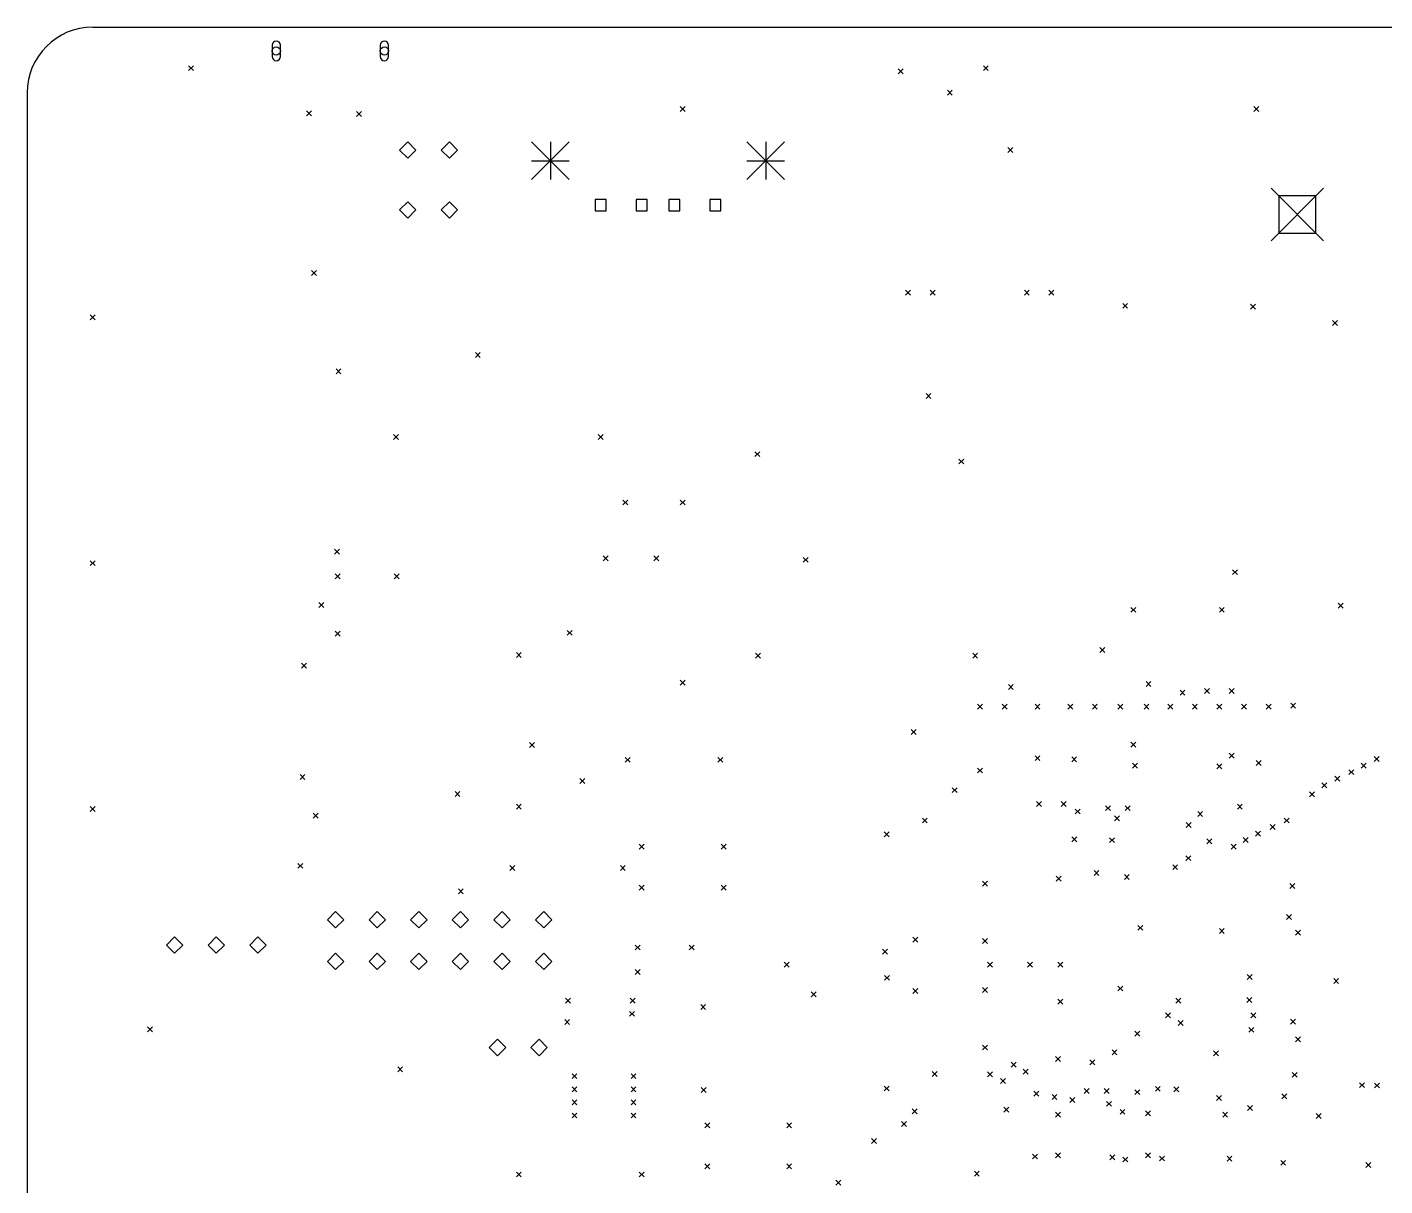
# Model space of a CAD drawing. Extents: x 2.48 to 9.13, y -6.97 to -1.38.
# Drawn here: x 2.559 to 5.821, y -4.161 to -1.378 of the extents above; entities that cross this region are included whole.
import ezdxf

# ---------------------------------------------------------------- set-up
doc = ezdxf.new("R2010")
doc.units = 0
doc.header["$MEASUREMENT"] = 0
doc.layers.add('BLACK', color=7, linetype='CONTINUOUS')

msp = doc.modelspace()

# ---------------------------------------------------------------- linework, layer by layer
at = {"layer": 'BLACK', "linetype": 'CONTINUOUS'}
for p, q in [((2.71654, -1.37795), (8.70079, -1.37795)), ((3.14764, -1.42126), (3.14764, -1.44882)), ((3.16732, -1.44882), (3.16732, -1.42126)), ((3.40748, -1.42126), (3.40748, -1.44882)), ((3.42717, -1.44882), (3.42717, -1.42126)), ((2.94685, -1.47047), (2.95866, -1.48228)), ((2.95866, -1.47047), (2.94685, -1.48228)), ((4.65157, -1.47835), (4.66339, -1.49016)), ((4.66339, -1.47835), (4.65157, -1.49016)), ((4.8563, -1.47047), (4.86811, -1.48228)), ((4.86811, -1.47047), (4.8563, -1.48228)), ((4.76969, -1.52953), (4.7815, -1.54134)), ((4.7815, -1.52953), (4.76969, -1.54134)), ((2.55906, -1.53543), (2.55906, -5.74803)), ((3.23031, -1.57874), (3.24213, -1.59055)), ((3.24213, -1.57874), (3.23031, -1.59055)), ((3.35039, -1.58071), (3.3622, -1.59252)), ((3.3622, -1.58071), (3.35039, -1.59252)), ((4.12795, -1.5689), (4.13976, -1.58071)), ((4.13976, -1.5689), (4.12795, -1.58071)), ((5.50591, -1.5689), (5.51772, -1.58071)), ((5.51772, -1.5689), (5.50591, -1.58071)), ((3.47343, -1.65354), (3.45374, -1.67323)), ((3.49311, -1.67323), (3.47343, -1.65354)), ((3.57343, -1.65354), (3.55374, -1.67323)), ((3.59311, -1.67323), (3.57343, -1.65354)), ((3.77087, -1.65354), (3.86142, -1.74409)), ((3.86142, -1.65354), (3.77087, -1.74409)), ((3.81614, -1.65354), (3.81614, -1.74409)), ((4.28819, -1.65354), (4.37874, -1.74409)), ((4.37874, -1.65354), (4.28819, -1.74409)), ((4.33346, -1.65354), (4.33346, -1.74409)), ((3.45374, -1.67323), (3.47343, -1.69291)), ((3.47343, -1.69291), (3.49311, -1.67323)), ((3.55374, -1.67323), (3.57343, -1.69291)), ((3.57343, -1.69291), (3.59311, -1.67323)), ((4.91535, -1.66732), (4.92717, -1.67913)), ((4.92717, -1.66732), (4.91535, -1.67913)), ((3.77087, -1.69882), (3.86142, -1.69882)), ((4.28819, -1.69882), (4.37874, -1.69882)), ((3.95023, -1.79229), (3.92378, -1.79229)), ((3.92378, -1.79229), (3.92378, -1.81874)), ((3.95023, -1.81874), (3.95023, -1.79229)), ((4.04866, -1.79229), (4.02221, -1.79229)), ((4.02221, -1.79229), (4.02221, -1.81874)), ((4.04866, -1.81874), (4.04866, -1.79229)), ((4.1274, -1.79229), (4.10095, -1.79229)), ((4.10095, -1.79229), (4.10095, -1.81874)), ((4.1274, -1.81874), (4.1274, -1.79229)), ((4.22582, -1.79229), (4.19937, -1.79229)), ((4.19937, -1.79229), (4.19937, -1.81874)), ((4.22582, -1.81874), (4.22582, -1.79229)), ((5.54744, -1.76496), (5.67343, -1.89094)), ((5.67343, -1.76496), (5.54744, -1.89094)), ((5.65498, -1.78341), (5.56589, -1.78341)), ((5.56589, -1.78341), (5.56589, -1.8725)), ((5.65498, -1.8725), (5.65498, -1.78341)), ((3.47343, -1.79724), (3.45374, -1.81693)), ((3.45374, -1.81693), (3.47343, -1.83661)), ((3.49311, -1.81693), (3.47343, -1.79724)), ((3.47343, -1.83661), (3.49311, -1.81693)), ((3.57343, -1.79724), (3.55374, -1.81693)), ((3.55374, -1.81693), (3.57343, -1.83661)), ((3.59311, -1.81693), (3.57343, -1.79724)), ((3.57343, -1.83661), (3.59311, -1.81693)), ((3.92378, -1.81874), (3.95023, -1.81874)), ((4.02221, -1.81874), (4.04866, -1.81874)), ((4.10095, -1.81874), (4.1274, -1.81874)), ((4.19937, -1.81874), (4.22582, -1.81874)), ((5.56589, -1.8725), (5.65498, -1.8725)), ((3.24213, -1.9626), (3.25394, -1.97441)), ((3.25394, -1.9626), (3.24213, -1.97441)), ((4.66929, -2.00984), (4.6811, -2.02165)), ((4.6811, -2.00984), (4.66929, -2.02165)), ((4.72835, -2.00984), (4.74016, -2.02165)), ((4.74016, -2.00984), (4.72835, -2.02165)), ((4.95472, -2.00984), (4.96654, -2.02165)), ((4.96654, -2.00984), (4.95472, -2.02165)), ((5.01378, -2.00984), (5.02559, -2.02165)), ((5.02559, -2.00984), (5.01378, -2.02165)), ((5.19094, -2.04134), (5.20276, -2.05315)), ((5.20276, -2.04134), (5.19094, -2.05315)), ((5.49803, -2.04331), (5.50984, -2.05512)), ((5.50984, -2.04331), (5.49803, -2.05512)), ((2.71063, -2.0689), (2.72244, -2.08071)), ((2.72244, -2.0689), (2.71063, -2.08071)), ((5.69488, -2.08268), (5.70669, -2.09449)), ((5.70669, -2.08268), (5.69488, -2.09449)), ((3.63583, -2.15945), (3.64764, -2.17126)), ((3.64764, -2.15945), (3.63583, -2.17126)), ((3.30118, -2.19882), (3.31299, -2.21063)), ((3.31299, -2.19882), (3.30118, -2.21063)), ((4.7185, -2.25787), (4.73031, -2.26969)), ((4.73031, -2.25787), (4.7185, -2.26969)), ((3.43898, -2.3563), (3.45079, -2.36811)), ((3.45079, -2.3563), (3.43898, -2.36811)), ((3.9311, -2.3563), (3.94291, -2.36811)), ((3.94291, -2.3563), (3.9311, -2.36811)), ((4.30741, -2.39776), (4.31922, -2.40957)), ((4.31922, -2.39776), (4.30741, -2.40957)), ((4.79724, -2.41535), (4.80906, -2.42717)), ((4.80906, -2.41535), (4.79724, -2.42717)), ((3.99016, -2.51378), (4.00197, -2.52559)), ((4.00197, -2.51378), (3.99016, -2.52559)), ((4.12795, -2.51378), (4.13976, -2.52559)), ((4.13976, -2.51378), (4.12795, -2.52559)), ((3.29724, -2.63189), (3.30906, -2.6437)), ((3.30906, -2.63189), (3.29724, -2.6437)), ((2.71063, -2.65945), (2.72244, -2.67126)), ((2.72244, -2.65945), (2.71063, -2.67126)), ((3.94291, -2.64764), (3.95472, -2.65945)), ((3.95472, -2.64764), (3.94291, -2.65945)), ((4.06496, -2.64764), (4.07677, -2.65945)), ((4.07677, -2.64764), (4.06496, -2.65945)), ((4.42323, -2.65157), (4.43504, -2.66339)), ((4.43504, -2.65157), (4.42323, -2.66339)), ((3.29921, -2.69094), (3.31102, -2.70276)), ((3.31102, -2.69094), (3.29921, -2.70276)), ((3.44094, -2.69094), (3.45276, -2.70276)), ((3.45276, -2.69094), (3.44094, -2.70276)), ((5.45472, -2.6811), (5.46654, -2.69291)), ((5.46654, -2.6811), (5.45472, -2.69291)), ((3.25984, -2.75984), (3.27165, -2.77165)), ((3.27165, -2.75984), (3.25984, -2.77165)), ((5.21063, -2.77165), (5.22244, -2.78346)), ((5.22244, -2.77165), (5.21063, -2.78346)), ((5.42323, -2.77165), (5.43504, -2.78346)), ((5.43504, -2.77165), (5.42323, -2.78346)), ((5.70866, -2.76181), (5.72047, -2.77362)), ((5.72047, -2.76181), (5.70866, -2.77362)), ((3.29921, -2.82874), (3.31102, -2.84055)), ((3.31102, -2.82874), (3.29921, -2.84055)), ((3.8563, -2.82677), (3.86811, -2.83858)), ((3.86811, -2.82677), (3.8563, -2.83858)), ((5.13583, -2.86811), (5.14764, -2.87992)), ((5.14764, -2.86811), (5.13583, -2.87992)), ((3.73425, -2.87992), (3.74606, -2.89173)), ((3.74606, -2.87992), (3.73425, -2.89173)), ((4.30905, -2.88189), (4.32087, -2.8937)), ((4.32087, -2.88189), (4.30905, -2.8937)), ((4.83071, -2.88189), (4.84252, -2.8937)), ((4.84252, -2.88189), (4.83071, -2.8937)), ((3.2185, -2.90551), (3.23031, -2.91732)), ((3.23031, -2.90551), (3.2185, -2.91732)), ((4.12795, -2.94685), (4.13976, -2.95866)), ((4.13976, -2.94685), (4.12795, -2.95866)), ((4.91634, -2.95669), (4.92815, -2.9685)), ((4.92815, -2.95669), (4.91634, -2.9685)), ((5.24705, -2.9498), (5.25886, -2.96161)), ((5.25886, -2.9498), (5.24705, -2.96161)), ((5.3878, -2.96654), (5.39961, -2.97835)), ((5.39961, -2.96654), (5.3878, -2.97835)), ((5.44685, -2.96654), (5.45866, -2.97835)), ((5.45866, -2.96654), (5.44685, -2.97835)), ((5.32874, -2.97047), (5.34055, -2.98228)), ((5.34055, -2.97047), (5.32874, -2.98228)), ((4.84252, -3.00394), (4.85433, -3.01575)), ((4.85433, -3.00394), (4.84252, -3.01575)), ((4.90157, -3.00394), (4.91339, -3.01575)), ((4.91339, -3.00394), (4.90157, -3.01575)), ((4.98031, -3.00394), (4.99213, -3.01575)), ((4.99213, -3.00394), (4.98031, -3.01575)), ((5.05906, -3.00394), (5.07087, -3.01575)), ((5.07087, -3.00394), (5.05906, -3.01575)), ((5.11811, -3.00394), (5.12992, -3.01575)), ((5.12992, -3.00394), (5.11811, -3.01575)), ((5.17913, -3.00394), (5.19094, -3.01575)), ((5.19094, -3.00394), (5.17913, -3.01575)), ((5.24213, -3.00394), (5.25394, -3.01575)), ((5.25394, -3.00394), (5.24213, -3.01575)), ((5.29921, -3.00394), (5.31102, -3.01575)), ((5.31102, -3.00394), (5.29921, -3.01575)), ((5.35827, -3.00394), (5.37008, -3.01575)), ((5.37008, -3.00394), (5.35827, -3.01575)), ((5.41732, -3.00394), (5.42913, -3.01575)), ((5.42913, -3.00394), (5.41732, -3.01575)), ((5.47638, -3.00394), (5.48819, -3.01575)), ((5.48819, -3.00394), (5.47638, -3.01575)), ((5.53543, -3.00394), (5.54724, -3.01575)), ((5.54724, -3.00394), (5.53543, -3.01575)), ((5.59449, -3.00197), (5.6063, -3.01378)), ((5.6063, -3.00197), (5.59449, -3.01378)), ((4.68307, -3.06496), (4.69488, -3.07677)), ((4.69488, -3.06496), (4.68307, -3.07677)), ((3.76575, -3.09646), (3.77756, -3.10827)), ((3.77756, -3.09646), (3.76575, -3.10827)), ((5.21063, -3.09547), (5.22244, -3.10728)), ((5.22244, -3.09547), (5.21063, -3.10728)), ((4.98031, -3.12795), (4.99213, -3.13976)), ((4.99213, -3.12795), (4.98031, -3.13976)), ((5.06841, -3.13041), (5.08022, -3.14222)), ((5.08022, -3.13041), (5.06841, -3.14222)), ((5.44685, -3.12205), (5.45866, -3.13386)), ((5.45866, -3.12205), (5.44685, -3.13386)), ((5.79528, -3.12998), (5.80709, -3.14179)), ((5.80709, -3.12998), (5.79528, -3.14179)), ((3.99606, -3.13189), (4.00787, -3.1437)), ((4.00787, -3.13189), (3.99606, -3.1437)), ((4.2185, -3.13189), (4.23031, -3.1437)), ((4.23031, -3.13189), (4.2185, -3.1437)), ((4.84252, -3.15748), (4.85433, -3.16929)), ((4.85433, -3.15748), (4.84252, -3.16929)), ((5.21459, -3.14565), (5.2264, -3.15746)), ((5.2264, -3.14565), (5.21459, -3.15746)), ((5.41732, -3.14764), (5.42913, -3.15945)), ((5.42913, -3.14764), (5.41732, -3.15945)), ((5.51181, -3.13976), (5.52362, -3.15157)), ((5.52362, -3.13976), (5.51181, -3.15157)), ((5.73425, -3.16144), (5.74606, -3.17325)), ((5.74606, -3.16144), (5.73425, -3.17325)), ((5.76378, -3.14571), (5.77559, -3.15752)), ((5.77559, -3.14571), (5.76378, -3.15752)), ((3.21457, -3.17323), (3.22638, -3.18504)), ((3.22638, -3.17323), (3.21457, -3.18504)), ((3.88688, -3.18282), (3.89869, -3.19463)), ((3.89869, -3.18282), (3.88688, -3.19463)), ((5.66929, -3.19299), (5.6811, -3.2048)), ((5.6811, -3.19299), (5.66929, -3.2048)), ((5.70079, -3.17717), (5.7126, -3.18898)), ((5.7126, -3.17717), (5.70079, -3.18898)), ((3.58697, -3.21368), (3.59878, -3.22549)), ((3.59878, -3.21368), (3.58697, -3.22549)), ((4.7815, -3.20472), (4.79331, -3.21654)), ((4.79331, -3.20472), (4.7815, -3.21654)), ((5.63976, -3.21461), (5.65157, -3.22642)), ((5.65157, -3.21461), (5.63976, -3.22642)), ((2.71063, -3.25), (2.72244, -3.26181)), ((2.72244, -3.25), (2.71063, -3.26181)), ((3.73425, -3.24409), (3.74606, -3.25591)), ((3.74606, -3.24409), (3.73425, -3.25591)), ((4.98425, -3.23819), (4.99606, -3.25)), ((4.99606, -3.23819), (4.98425, -3.25)), ((5.04331, -3.23819), (5.05512, -3.25)), ((5.05512, -3.23819), (5.04331, -3.25)), ((5.07679, -3.25591), (5.0886, -3.26772)), ((5.0886, -3.25591), (5.07679, -3.26772)), ((5.14961, -3.24803), (5.16142, -3.25984)), ((5.16142, -3.24803), (5.14961, -3.25984)), ((5.19687, -3.24803), (5.20868, -3.25984)), ((5.20868, -3.24803), (5.19687, -3.25984)), ((5.46654, -3.24409), (5.47835, -3.25591)), ((5.47835, -3.24409), (5.46654, -3.25591)), ((3.24606, -3.26575), (3.25787, -3.27756)), ((3.25787, -3.26575), (3.24606, -3.27756)), ((4.70965, -3.27756), (4.72146, -3.28937)), ((4.72146, -3.27756), (4.70965, -3.28937)), ((5.1716, -3.27268), (5.18341, -3.28449)), ((5.18341, -3.27268), (5.1716, -3.28449)), ((5.34354, -3.28833), (5.35535, -3.30014)), ((5.35535, -3.28833), (5.34354, -3.30014)), ((5.37106, -3.26181), (5.38287, -3.27362)), ((5.38287, -3.26181), (5.37106, -3.27362)), ((5.54528, -3.29327), (5.55709, -3.30508)), ((5.55709, -3.29327), (5.54528, -3.30508)), ((5.57874, -3.27754), (5.59055, -3.28935)), ((5.59055, -3.27754), (5.57874, -3.28935)), ((4.61811, -3.31102), (4.62992, -3.32283)), ((4.62992, -3.31102), (4.61811, -3.32283)), ((5.0689, -3.32283), (5.08071, -3.33465)), ((5.08071, -3.32283), (5.0689, -3.33465)), ((5.15945, -3.3248), (5.17126, -3.33661)), ((5.17126, -3.3248), (5.15945, -3.33661)), ((5.48031, -3.32473), (5.49213, -3.33654)), ((5.49213, -3.32473), (5.48031, -3.33654)), ((5.50984, -3.309), (5.52165, -3.32081)), ((5.52165, -3.309), (5.50984, -3.32081)), ((4.02953, -3.34055), (4.04134, -3.35236)), ((4.04134, -3.34055), (4.02953, -3.35236)), ((4.22638, -3.34055), (4.23819, -3.35236)), ((4.23819, -3.34055), (4.22638, -3.35236)), ((5.39292, -3.32796), (5.40473, -3.33977)), ((5.40473, -3.32796), (5.39292, -3.33977)), ((5.4514, -3.34053), (5.46321, -3.35234)), ((5.46321, -3.34053), (5.4514, -3.35234)), ((3.20935, -3.38642), (3.22116, -3.39823)), ((3.22116, -3.38642), (3.20935, -3.39823)), ((3.7185, -3.39173), (3.73031, -3.40354)), ((3.73031, -3.39173), (3.7185, -3.40354)), ((3.98425, -3.39173), (3.99606, -3.40354)), ((3.99606, -3.39173), (3.98425, -3.40354)), ((5.31102, -3.38978), (5.32283, -3.40159)), ((5.32283, -3.38978), (5.31102, -3.40159)), ((5.34252, -3.36815), (5.35433, -3.37996)), ((5.35433, -3.36815), (5.34252, -3.37996)), ((5.0315, -3.41732), (5.04331, -3.42913)), ((5.04331, -3.41732), (5.0315, -3.42913)), ((5.12205, -3.40354), (5.13386, -3.41535)), ((5.13386, -3.40354), (5.12205, -3.41535)), ((5.19488, -3.41339), (5.20669, -3.4252)), ((5.20669, -3.41339), (5.19488, -3.4252)), ((3.59505, -3.44796), (3.60686, -3.45977)), ((3.60686, -3.44796), (3.59505, -3.45977)), ((4.02953, -3.43898), (4.04134, -3.45079)), ((4.04134, -3.43898), (4.02953, -3.45079)), ((4.22638, -3.43898), (4.23819, -3.45079)), ((4.23819, -3.43898), (4.22638, -3.45079)), ((4.85433, -3.42913), (4.86614, -3.44094)), ((4.86614, -3.42913), (4.85433, -3.44094)), ((5.59252, -3.43504), (5.60433, -3.44685)), ((5.60433, -3.43504), (5.59252, -3.44685)), ((3.3, -3.50236), (3.28031, -3.52205)), ((3.28031, -3.52205), (3.3, -3.54173)), ((3.31969, -3.52205), (3.3, -3.50236)), ((3.3, -3.54173), (3.31969, -3.52205)), ((3.4, -3.50236), (3.38031, -3.52205)), ((3.38031, -3.52205), (3.4, -3.54173)), ((3.41969, -3.52205), (3.4, -3.50236)), ((3.4, -3.54173), (3.41969, -3.52205)), ((3.5, -3.50236), (3.48031, -3.52205)), ((3.48031, -3.52205), (3.5, -3.54173)), ((3.51969, -3.52205), (3.5, -3.50236)), ((3.5, -3.54173), (3.51969, -3.52205)), ((3.6, -3.50236), (3.58031, -3.52205)), ((3.58031, -3.52205), (3.6, -3.54173)), ((3.61969, -3.52205), (3.6, -3.50236)), ((3.6, -3.54173), (3.61969, -3.52205)), ((3.7, -3.50236), (3.68031, -3.52205)), ((3.68031, -3.52205), (3.7, -3.54173)), ((3.71969, -3.52205), (3.7, -3.50236)), ((3.7, -3.54173), (3.71969, -3.52205)), ((3.8, -3.50236), (3.78031, -3.52205)), ((3.78031, -3.52205), (3.8, -3.54173)), ((3.81969, -3.52205), (3.8, -3.50236)), ((3.8, -3.54173), (3.81969, -3.52205)), ((5.58431, -3.50916), (5.59612, -3.52097)), ((5.59612, -3.50916), (5.58431, -3.52097)), ((5.22736, -3.53543), (5.23917, -3.54724)), ((5.23917, -3.53543), (5.22736, -3.54724)), ((5.42323, -3.54331), (5.43504, -3.55512)), ((5.43504, -3.54331), (5.42323, -3.55512)), ((5.6063, -3.54724), (5.61811, -3.55906)), ((5.61811, -3.54724), (5.6063, -3.55906)), ((2.91339, -3.56299), (2.8937, -3.58268)), ((2.8937, -3.58268), (2.91339, -3.60236)), ((2.93307, -3.58268), (2.91339, -3.56299)), ((2.91339, -3.60236), (2.93307, -3.58268)), ((3.01339, -3.56299), (2.9937, -3.58268)), ((2.9937, -3.58268), (3.01339, -3.60236)), ((3.03307, -3.58268), (3.01339, -3.56299)), ((3.01339, -3.60236), (3.03307, -3.58268)), ((3.11339, -3.56299), (3.0937, -3.58268)), ((3.0937, -3.58268), (3.11339, -3.60236)), ((3.13307, -3.58268), (3.11339, -3.56299)), ((3.11339, -3.60236), (3.13307, -3.58268)), ((4.01969, -3.58268), (4.0315, -3.59449)), ((4.0315, -3.58268), (4.01969, -3.59449)), ((4.14961, -3.58268), (4.16142, -3.59449)), ((4.16142, -3.58268), (4.14961, -3.59449)), ((4.68701, -3.56398), (4.69882, -3.57579)), ((4.69882, -3.56398), (4.68701, -3.57579)), ((4.85433, -3.56693), (4.86614, -3.57874)), ((4.86614, -3.56693), (4.85433, -3.57874)), ((3.3, -3.60236), (3.28031, -3.62205)), ((3.31969, -3.62205), (3.3, -3.60236)), ((3.4, -3.60236), (3.38031, -3.62205)), ((3.41969, -3.62205), (3.4, -3.60236)), ((3.5, -3.60236), (3.48031, -3.62205)), ((3.51969, -3.62205), (3.5, -3.60236)), ((3.6, -3.60236), (3.58031, -3.62205)), ((3.61969, -3.62205), (3.6, -3.60236)), ((3.7, -3.60236), (3.68031, -3.62205)), ((3.71969, -3.62205), (3.7, -3.60236)), ((3.8, -3.60236), (3.78031, -3.62205)), ((3.81969, -3.62205), (3.8, -3.60236)), ((4.61417, -3.59252), (4.62598, -3.60433)), ((4.62598, -3.59252), (4.61417, -3.60433)), ((3.28031, -3.62205), (3.3, -3.64173)), ((3.3, -3.64173), (3.31969, -3.62205)), ((3.38031, -3.62205), (3.4, -3.64173)), ((3.4, -3.64173), (3.41969, -3.62205)), ((3.48031, -3.62205), (3.5, -3.64173)), ((3.5, -3.64173), (3.51969, -3.62205)), ((3.58031, -3.62205), (3.6, -3.64173)), ((3.6, -3.64173), (3.61969, -3.62205)), ((3.68031, -3.62205), (3.7, -3.64173)), ((3.7, -3.64173), (3.71969, -3.62205)), ((3.78031, -3.62205), (3.8, -3.64173)), ((3.8, -3.64173), (3.81969, -3.62205)), ((4.01969, -3.64173), (4.0315, -3.65354)), ((4.0315, -3.64173), (4.01969, -3.65354)), ((4.37795, -3.62402), (4.38976, -3.63583)), ((4.38976, -3.62402), (4.37795, -3.63583)), ((4.86614, -3.62402), (4.87795, -3.63583)), ((4.87795, -3.62402), (4.86614, -3.63583)), ((4.9626, -3.62402), (4.97441, -3.63583)), ((4.97441, -3.62402), (4.9626, -3.63583)), ((5.03543, -3.62402), (5.04724, -3.63583)), ((5.04724, -3.62402), (5.03543, -3.63583)), ((4.61909, -3.65551), (4.63091, -3.66732)), ((4.63091, -3.65551), (4.61909, -3.66732)), ((4.85433, -3.68504), (4.86614, -3.69685)), ((4.86614, -3.68504), (4.85433, -3.69685)), ((5.17913, -3.6811), (5.19094, -3.69291)), ((5.19094, -3.6811), (5.17913, -3.69291)), ((5.49032, -3.65354), (5.50213, -3.66535)), ((5.50213, -3.65354), (5.49032, -3.66535)), ((5.69785, -3.66287), (5.70967, -3.67468)), ((5.70967, -3.66287), (5.69785, -3.67468)), ((3.85236, -3.71063), (3.86417, -3.72244)), ((3.86417, -3.71063), (3.85236, -3.72244)), ((4.00787, -3.71063), (4.01969, -3.72244)), ((4.01969, -3.71063), (4.00787, -3.72244)), ((4.44291, -3.69488), (4.45472, -3.70669)), ((4.45472, -3.69488), (4.44291, -3.70669)), ((4.68701, -3.68705), (4.69882, -3.69886)), ((4.69882, -3.68705), (4.68701, -3.69886)), ((5.03543, -3.7126), (5.04724, -3.72441)), ((5.04724, -3.7126), (5.03543, -3.72441)), ((5.31858, -3.71023), (5.3304, -3.72204)), ((5.3304, -3.71023), (5.31858, -3.72204)), ((5.48951, -3.70863), (5.50132, -3.72044)), ((5.50132, -3.70863), (5.48951, -3.72044)), ((4.00595, -3.74208), (4.01776, -3.75389)), ((4.01776, -3.74208), (4.00595, -3.75389)), ((4.17717, -3.72539), (4.18898, -3.7372)), ((4.18898, -3.72539), (4.17717, -3.7372)), ((5.29409, -3.74538), (5.30591, -3.75719)), ((5.30591, -3.74538), (5.29409, -3.75719)), ((5.49917, -3.74587), (5.51098, -3.75768)), ((5.51098, -3.74587), (5.49917, -3.75768)), ((2.84843, -3.77953), (2.86024, -3.79134)), ((2.86024, -3.77953), (2.84843, -3.79134)), ((3.85039, -3.76181), (3.8622, -3.77362)), ((3.8622, -3.76181), (3.85039, -3.77362)), ((5.32437, -3.7638), (5.33618, -3.77561)), ((5.33618, -3.7638), (5.32437, -3.77561)), ((5.49409, -3.78053), (5.50591, -3.79234)), ((5.50591, -3.78053), (5.49409, -3.79234)), ((5.59421, -3.76098), (5.60602, -3.77279)), ((5.60602, -3.76098), (5.59421, -3.77279)), ((3.68898, -3.80906), (3.66929, -3.82874)), ((3.70866, -3.82874), (3.68898, -3.80906)), ((3.78898, -3.80906), (3.76929, -3.82874)), ((3.80866, -3.82874), (3.78898, -3.80906)), ((5.22047, -3.78937), (5.23228, -3.80118)), ((5.23228, -3.78937), (5.22047, -3.80118)), ((5.6063, -3.80315), (5.61811, -3.81496)), ((5.61811, -3.80315), (5.6063, -3.81496)), ((3.66929, -3.82874), (3.68898, -3.84843)), ((3.68898, -3.84843), (3.70866, -3.82874)), ((3.76929, -3.82874), (3.78898, -3.84843)), ((3.78898, -3.84843), (3.80866, -3.82874)), ((4.85433, -3.82283), (4.86614, -3.83465)), ((4.86614, -3.82283), (4.85433, -3.83465)), ((5.16535, -3.83465), (5.17717, -3.84646)), ((5.17717, -3.83465), (5.16535, -3.84646)), ((5.40945, -3.83661), (5.42126, -3.84843)), ((5.42126, -3.83661), (5.40945, -3.84843)), ((3.44923, -3.87502), (3.46104, -3.88683)), ((3.46104, -3.87502), (3.44923, -3.88683)), ((4.92323, -3.86417), (4.93504, -3.87598)), ((4.93504, -3.86417), (4.92323, -3.87598)), ((4.95201, -3.88108), (4.96382, -3.89289)), ((4.96382, -3.88108), (4.95201, -3.89289)), ((5.02953, -3.85039), (5.04134, -3.8622)), ((5.04134, -3.85039), (5.02953, -3.8622)), ((5.1122, -3.85827), (5.12402, -3.87008)), ((5.12402, -3.85827), (5.1122, -3.87008)), ((3.86811, -3.89173), (3.87992, -3.90354)), ((3.87992, -3.89173), (3.86811, -3.90354)), ((4.00984, -3.89173), (4.02165, -3.90354)), ((4.02165, -3.89173), (4.00984, -3.90354)), ((4.73336, -3.88679), (4.74517, -3.8986)), ((4.74517, -3.88679), (4.73336, -3.8986)), ((4.86596, -3.88711), (4.87777, -3.89893)), ((4.87777, -3.88711), (4.86596, -3.89893)), ((4.89766, -3.90354), (4.90947, -3.91535)), ((4.90947, -3.90354), (4.89766, -3.91535)), ((5.59797, -3.88858), (5.60978, -3.90039)), ((5.60978, -3.88858), (5.59797, -3.90039)), ((5.75998, -3.91343), (5.77179, -3.92524)), ((5.77179, -3.91343), (5.75998, -3.92524)), ((3.86811, -3.92323), (3.87992, -3.93504)), ((3.87992, -3.92323), (3.86811, -3.93504)), ((4.00984, -3.92321), (4.02165, -3.93502)), ((4.02165, -3.92321), (4.00984, -3.93502)), ((4.17815, -3.9252), (4.18996, -3.93701)), ((4.18996, -3.9252), (4.17815, -3.93701)), ((4.61811, -3.92126), (4.62992, -3.93307)), ((4.62992, -3.92126), (4.61811, -3.93307)), ((4.97736, -3.93406), (4.98917, -3.94587)), ((4.98917, -3.93406), (4.97736, -3.94587)), ((5.02119, -3.94172), (5.033, -3.95353)), ((5.033, -3.94172), (5.02119, -3.95353)), ((5.09835, -3.92715), (5.11016, -3.93896)), ((5.11016, -3.92715), (5.09835, -3.93896)), ((5.14671, -3.92715), (5.15853, -3.93896)), ((5.15853, -3.92715), (5.14671, -3.93896)), ((5.22047, -3.93012), (5.23228, -3.94193)), ((5.23228, -3.93012), (5.22047, -3.94193)), ((5.26939, -3.92224), (5.2812, -3.93405)), ((5.2812, -3.92224), (5.26939, -3.93405)), ((5.31373, -3.92349), (5.32554, -3.9353)), ((5.32554, -3.92349), (5.31373, -3.9353)), ((5.41636, -3.9439), (5.42817, -3.95571)), ((5.42817, -3.9439), (5.41636, -3.95571)), ((5.57339, -3.93996), (5.5852, -3.95177)), ((5.5852, -3.93996), (5.57339, -3.95177)), ((5.7959, -3.91421), (5.80771, -3.92602)), ((5.80771, -3.91421), (5.7959, -3.92602)), ((3.86811, -3.95472), (3.87992, -3.96654)), ((3.87992, -3.95472), (3.86811, -3.96654)), ((4.00984, -3.95469), (4.02165, -3.9665)), ((4.02165, -3.95469), (4.00984, -3.9665)), ((4.68513, -3.97629), (4.69694, -3.9881)), ((4.69694, -3.97629), (4.68513, -3.9881)), ((4.90551, -3.97242), (4.91732, -3.98423)), ((4.91732, -3.97242), (4.90551, -3.98423)), ((5.06381, -3.94916), (5.07562, -3.96097)), ((5.07562, -3.94916), (5.06381, -3.96097)), ((5.1523, -3.95812), (5.16411, -3.96993)), ((5.16411, -3.95812), (5.1523, -3.96993)), ((5.18457, -3.97737), (5.19638, -3.98918)), ((5.19638, -3.97737), (5.18457, -3.98918)), ((5.49109, -3.96845), (5.5029, -3.98026)), ((5.5029, -3.96845), (5.49109, -3.98026)), ((3.86811, -3.9862), (3.87992, -3.99801)), ((3.87992, -3.9862), (3.86811, -3.99801)), ((4.00984, -3.98616), (4.02165, -3.99797)), ((4.02165, -3.98616), (4.00984, -3.99797)), ((4.18701, -4.00984), (4.19882, -4.02165)), ((4.19882, -4.00984), (4.18701, -4.02165)), ((4.38386, -4.00984), (4.39567, -4.02165)), ((4.39567, -4.00984), (4.38386, -4.02165)), ((4.65945, -4.00689), (4.67126, -4.0187)), ((4.67126, -4.00689), (4.65945, -4.0187)), ((5.02951, -3.98445), (5.04132, -3.99626)), ((5.04132, -3.98445), (5.02951, -3.99626)), ((5.24604, -3.98125), (5.25785, -3.99306)), ((5.25785, -3.98125), (5.24604, -3.99306)), ((5.43112, -3.98425), (5.44293, -3.99606)), ((5.44293, -3.98425), (5.43112, -3.99606)), ((5.65584, -3.98742), (5.66765, -3.99923)), ((5.66765, -3.98742), (5.65584, -3.99923)), ((4.5876, -4.04724), (4.59941, -4.05906)), ((4.59941, -4.04724), (4.5876, -4.05906)), ((4.18701, -4.10827), (4.19882, -4.12008)), ((4.19882, -4.10827), (4.18701, -4.12008)), ((4.38386, -4.10827), (4.39567, -4.12008)), ((4.39567, -4.10827), (4.38386, -4.12008)), ((4.97441, -4.08465), (4.98622, -4.09646)), ((4.98622, -4.08465), (4.97441, -4.09646)), ((5.02951, -4.08186), (5.04132, -4.09367)), ((5.04132, -4.08186), (5.02951, -4.09367)), ((5.16003, -4.08673), (5.17184, -4.09854)), ((5.17184, -4.08673), (5.16003, -4.09854)), ((5.19109, -4.09184), (5.2029, -4.10365)), ((5.2029, -4.09184), (5.19109, -4.10365)), ((5.24604, -4.08186), (5.25785, -4.09367)), ((5.25785, -4.08186), (5.24604, -4.09367)), ((5.27953, -4.08959), (5.29134, -4.1014)), ((5.29134, -4.08959), (5.27953, -4.1014)), ((5.44168, -4.09006), (5.45349, -4.10187)), ((5.45349, -4.09006), (5.44168, -4.10187)), ((5.57055, -4.09999), (5.58236, -4.1118)), ((5.58236, -4.09999), (5.57055, -4.1118)), ((5.77541, -4.10495), (5.78722, -4.11676)), ((5.78722, -4.10495), (5.77541, -4.11676)), ((3.73425, -4.12795), (3.74606, -4.13976)), ((3.74606, -4.12795), (3.73425, -4.13976)), ((4.02953, -4.12795), (4.04134, -4.13976)), ((4.04134, -4.12795), (4.02953, -4.13976)), ((4.83465, -4.12598), (4.84646, -4.1378)), ((4.84646, -4.12598), (4.83465, -4.1378)), ((4.50197, -4.14764), (4.51378, -4.15945)), ((4.51378, -4.14764), (4.50197, -4.15945))]:
    msp.add_line(p, q, dxfattribs=at)
at = {"layer": 'BLACK'}
for centre in [(3.15748, -1.43504), (3.41732, -1.43504)]:
    msp.add_circle(centre, 0.00984, dxfattribs=at)
for centre, radius, start, end in [((2.71654, -1.53543), 0.15748, 90, 180), ((3.15748, -1.42126), 0.00984, 360, 540), ((3.41732, -1.42126), 0.00984, 360, 540), ((3.15748, -1.44882), 0.00984, 180, 360), ((3.41732, -1.44882), 0.00984, 180, 360)]:
    msp.add_arc(centre, radius, start, end, dxfattribs=at)

doc.saveas('drawing.dxf')
